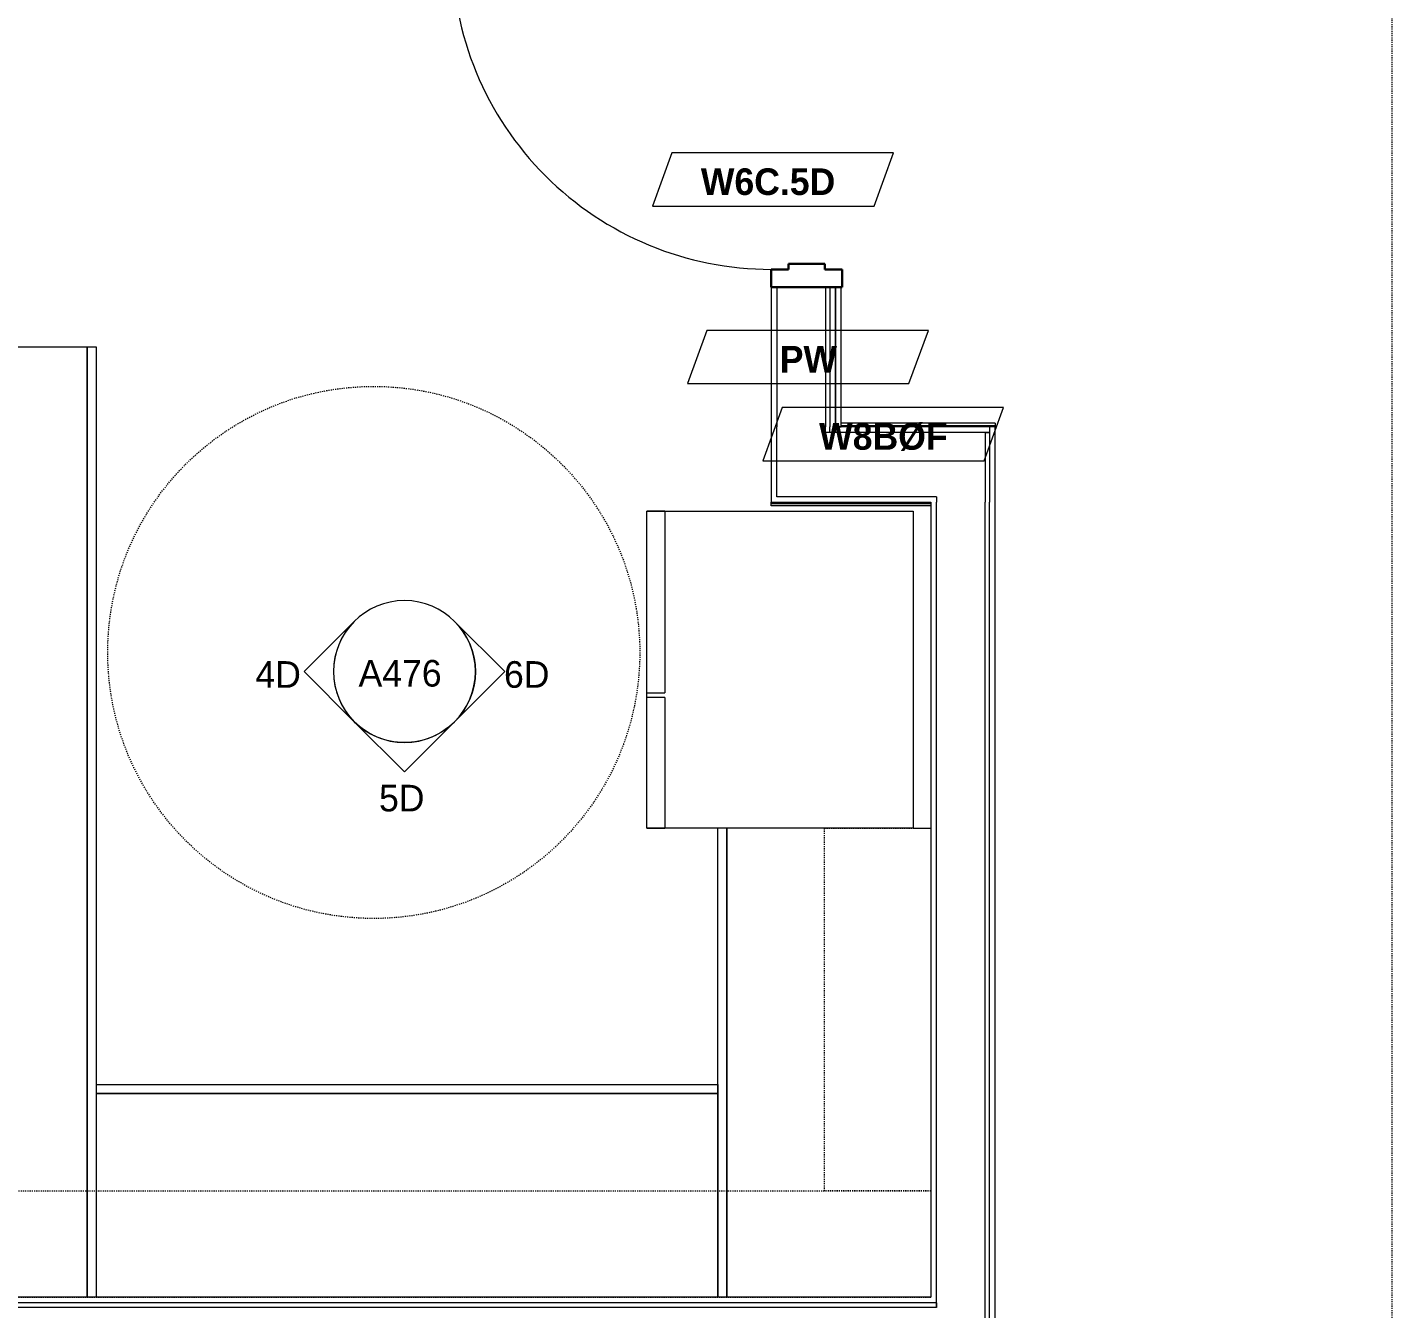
# Model space of a CAD drawing. Header units: inches. Extents: x -4010 to -1814, y 9846 to 12241.
# Drawn here: x -3589.2 to -3435.3, y 10553.3 to 10697.8 of the extents above; entities that cross this region are included whole.
import ezdxf

# ---------------------------------------------------------------- set-up
doc = ezdxf.new("R2010")
doc.units = ezdxf.units.IN
doc.header["$MEASUREMENT"] = 0
doc.linetypes.add('Dash', pattern=[0.25, 0.125, -0.125])
doc.linetypes.add('Dash_2_', pattern=[0.25, 0.125, -0.125])
for name, color, linetype, lineweight in [('0-1', 7, 'Continuous', 5), ('0-3', 8, 'Continuous', 9), ('A-DOOR-1', 7, 'Continuous', 9), ('A-DOOR-2', 10, 'Continuous', 30), ('A-DOOR-FRAM-2', 10, 'Continuous', 30), ('A-GENM', 5, 'Continuous', 9), ('A-GENM-HDLN', 13, 'Dash', 9), ('A-WALL-2', 250, 'Continuous', 18), ('A-WALL-IDEN', 211, 'Continuous', 9), ('G-ANNO-SYMB-3', 111, 'Continuous', 9), ('G-ANNO-SYMB-4', 111, 'Dash_2_', 9), ('I-WALL-3', 7, 'Continuous', 9), ('Q-CASE', 31, 'Continuous', 9), ('Q-CASE-HDLN', 31, 'Dash', 9), ('Q-SPCQ', 91, 'Continuous', 9)]:
    doc.layers.add(name, color=color, linetype=linetype, lineweight=lineweight)
doc.styles.add('Century Gothic', font='ufonts.com_century-gothic.ttf', dxfattribs={"height": 3})
doc.styles.add('Century Gothic_B_1', font='GOTHICB.TTF', dxfattribs={"height": 3})

# ---------------------------------------------------------------- blocks, each defined once
blk = doc.blocks.new('Basic Wall _ INT - W8BØF - _5_8 GYP - 2X8 WOOD_BATT_ - 5_8 GYP_ - ___-2320045-UNIT PLANS - 2ND _ 3RD FLOOR')
at = {"layer": 'I-WALL-3'}
for p, q in [((-3505.3, 10644.23), (-3505.3, 10644.28)), ((-3505.3, 10644.15), (-3505.3, 10644.23)), ((-3505.3, 10644.15), (-3487.3, 10644.15)), ((-3505.3, 10643.86), (-3505.3, 10644.15)), ((-3487.3, 10643.86), (-3505.3, 10643.86))]:
    blk.add_line(p, q, dxfattribs=at)
blk = doc.blocks.new('Basic Wall _ INT - W8BØF - _5_8 GYP - 2X8 WOOD_BATT_ - 5_8 GYP_ - ___-2320044-UNIT PLANS - 2ND _ 3RD FLOOR')
at = {"layer": 'I-WALL-3'}
for p, q in [((-3480.05, 10653.19), (-3497.42, 10653.19)), ((-3480.05, 10653.19), (-3480.05, 10652.9)), ((-3480.05, 10652.9), (-3497.42, 10652.9)), ((-3480.05, 10652.9), (-3480.05, 10652.82)), ((-3480.05, 10652.82), (-3480.05, 10652.78))]:
    blk.add_line(p, q, dxfattribs=at)
blk = doc.blocks.new('HOLLOW METAL - UNIT DOOR-2191978-UNIT PLANS - 2ND _ 3RD FLOOR')
at = {"layer": 'A-DOOR-1'}
blk.add_arc((18, 3.875), 36, 90, 180, dxfattribs=at)
at = {"layer": 'A-DOOR-2'}
for p, q in [((18, 39.875), (16.25, 39.875)), ((16.25, 39.875), (16.25, 3.875)), ((18, 3.875), (18, 39.875)), ((16.25, 3.875), (18, 3.875))]:
    blk.add_line(p, q, dxfattribs=at)
at = {"layer": 'A-DOOR-FRAM-2'}
for p, q in [((-18, 3.875), (-20, 3.875)), ((-20, 3.875), (-20, -4.125)), ((-18, 1.9375), (-18, 3.875)), ((18, 3.875), (18, 1.9375)), ((20, 3.875), (18, 3.875)), ((20, -4.125), (20, 3.875)), ((-17.375, 1.9375), (-18, 1.9375)), ((-17.375, -2.1875), (-17.375, 1.9375)), ((18, 1.9375), (17.375, 1.9375)), ((17.375, 1.9375), (17.375, -2.1875)), ((-18, -4.125), (-18, -2.1875)), ((-18, -2.1875), (-17.375, -2.1875)), ((17.375, -2.1875), (18, -2.1875)), ((18, -2.1875), (18, -4.125)), ((-20, -4.125), (-18, -4.125)), ((18, -4.125), (20, -4.125))]:
    blk.add_line(p, q, dxfattribs=at)
blk = doc.blocks.new('CTR - 1st Phase - Common Walls_rvt-1-UNIT PLANS - 2ND _ 3RD FLOOR')
at = {"layer": 'A-WALL-2'}
for p, q in [((-3504.67, 10668.53), (-3504.67, 10652.78)), ((-3499.17, 10668.53), (-3499.17, 10652.78)), ((-3498.67, 10668.53), (-3498.67, 10652.78)), ((-3504.67, 10652.15), (-3504.67, 10652.78)), ((-3504.67, 10644.9), (-3504.67, 10652.15)), ((-3499.17, 10652.15), (-3499.17, 10652.78)), ((-3498.67, 10652.15), (-3499.17, 10652.15)), ((-3498.67, 10652.15), (-3499.17, 10652.15)), ((-3498.67, 10652.15), (-3498.67, 10652.78)), ((-3498.05, 10652.15), (-3498.67, 10652.15)), ((-3498.05, 10652.15), (-3498.67, 10652.15)), ((-3498.05, 10652.15), (-3498.05, 10652.78)), ((-3481.17, 10652.15), (-3498.05, 10652.15)), ((-3481.17, 10652.15), (-3480.67, 10652.15)), ((-3481.17, 10652.15), (-3481.17, 10644.9)), ((-3480.67, 10652.15), (-3481.17, 10652.15)), ((-3480.67, 10652.78), (-3480.67, 10652.15)), ((-3480.67, 10652.15), (-3480.67, 10644.28)), ((-3486.67, 10644.9), (-3504.67, 10644.9)), ((-3486.67, 10644.9), (-3486.67, 10644.28)), ((-3486.67, 10554), (-3486.67, 10644.28)), ((-3481.17, 10644.9), (-3481.17, 10644.28)), ((-3481.17, 10418.56), (-3481.17, 10644.28)), ((-3480.67, 10418.56), (-3480.67, 10644.28)), ((-3487.3, 10554), (-3745.41, 10554)), ((-3487.3, 10553.5), (-3745.41, 10553.5)), ((-3486.67, 10554), (-3487.3, 10554)), ((-3486.67, 10553.5), (-3487.3, 10553.5)), ((-3486.67, 10554), (-3486.67, 10553.5)), ((-3486.67, 10553.5), (-3486.67, 10554))]:
    blk.add_line(p, q, dxfattribs=at)
at = {"layer": 'I-WALL-3'}
for p, q in [((-3505.3, 10668.53), (-3505.3, 10652.78)), ((-3498.05, 10652.78), (-3498.05, 10668.53)), ((-3498.05, 10668.53), (-3498.05, 10652.78)), ((-3497.42, 10652.78), (-3497.42, 10668.53)), ((-3505.3, 10652.78), (-3505.3, 10644.9)), ((-3480.67, 10652.78), (-3498.05, 10652.78)), ((-3498.05, 10652.78), (-3497.42, 10652.78)), ((-3480.05, 10652.78), (-3480.67, 10652.78)), ((-3480.05, 10644.28), (-3480.05, 10652.78)), ((-3505.3, 10644.9), (-3505.3, 10644.28)), ((-3505.3, 10644.28), (-3487.3, 10644.28)), ((-3487.3, 10644.28), (-3487.3, 10554.63)), ((-3480.05, 10418.56), (-3480.05, 10644.28)), ((-3487.3, 10554.63), (-3745.41, 10554.63))]:
    blk.add_line(p, q, dxfattribs=at)
at = {"layer": '0-3', "rotation": 89.99999999999123}
blk.add_blockref('HOLLOW METAL - UNIT DOOR-2191978-UNIT PLANS - 2ND _ 3RD FLOOR', (-3501.42, 10688.53), dxfattribs=at)
at = {"layer": '0-3'}
for name in ['Basic Wall _ INT - W8BØF - _5_8 GYP - 2X8 WOOD_BATT_ - 5_8 GYP_ - ___-2320044-UNIT PLANS - 2ND _ 3RD FLOOR', 'Basic Wall _ INT - W8BØF - _5_8 GYP - 2X8 WOOD_BATT_ - 5_8 GYP_ - ___-2320045-UNIT PLANS - 2ND _ 3RD FLOOR']:
    blk.add_blockref(name, (0, 0), dxfattribs=at)
blk = doc.blocks.new('OD_CW_Upper Cabinet - OD_CW_Upper Cabinet-3856829-UNIT PLANS - 2ND _ 3RD FLOOR')
at = {"layer": 'Q-CASE-HDLN'}
for p, q in [((0.74, -24), (0.74, -12)), ((0.74, -12), (115.86, -12)), ((115.86, -12), (115.86, -24)), ((115.86, -24), (0.74, -24))]:
    blk.add_line(p, q, dxfattribs=at)
blk = doc.blocks.new('OD_CW_Base Cabinet - OD_CW_Base Cabinet-V55-UNIT PLANS - 2ND _ 3RD FLOOR')
at = {"layer": 'Q-CASE'}
for p, q in [((0.74, 0), (70.86, 0)), ((0.74, 0), (70.86, 0)), ((70.86, -1), (0.74, -1)), ((0.74, -1), (70.86, -1)), ((70.86, 0), (70.86, -24)), ((70.86, 0), (70.86, -1)), ((70.86, -1), (70.86, -24))]:
    blk.add_line(p, q, dxfattribs=at)
blk = doc.blocks.new('OD_CW_Base Cabinet - OD_CW_Base Cabinet-V56-UNIT PLANS - 2ND _ 3RD FLOOR')
at = {"layer": 'Q-CASE'}
for p, q in [((0.74, -24), (0.74, 0)), ((0.74, 0), (107.93, 0)), ((0.74, -1), (0.74, 0)), ((0.74, 0), (107.93, 0)), ((107.93, -1), (0.74, -1)), ((0.74, -24), (0.74, -1)), ((0.74, -1), (107.93, -1)), ((107.93, -24), (0.74, -24)), ((107.93, -24), (0.74, -24))]:
    blk.add_line(p, q, dxfattribs=at)
blk = doc.blocks.new('ADA Clearances - 5ft Circle-3255450-UNIT PLANS - 2ND _ 3RD FLOOR')
at = {"layer": 'A-GENM-HDLN'}
blk.add_circle((0, 0), 30, dxfattribs=at)
blk = doc.blocks.new('OD_CW_Upper Cabinet - OD_CW_Upper Cabinet-3876543-UNIT PLANS - 2ND _ 3RD FLOOR')
at = {"layer": 'Q-CASE-HDLN'}
for p, q in [((0.74, -24), (0.74, -12)), ((0.74, -12), (41.64, -12)), ((41.64, -12), (41.64, -24)), ((41.64, -24), (0.74, -24))]:
    blk.add_line(p, q, dxfattribs=at)
blk = doc.blocks.new('OD_CW_Base Cabinet - OD_CW_Base Cabinet-V95-UNIT PLANS - 2ND _ 3RD FLOOR')
at = {"layer": 'Q-CASE'}
for p, q in [((0.74, 0), (53.64, 0)), ((0.74, 0), (53.64, 0)), ((53.64, -1), (0.74, -1)), ((0.74, -1), (53.64, -1)), ((53.64, -22), (53.64, -24)), ((53.64, -22), (53.64, -24))]:
    blk.add_line(p, q, dxfattribs=at)
blk = doc.blocks.new('Refrigerator_-_Side-by-Side_6047 - 36_ X 30_-1372843-UNIT PLANS - 2ND _ 3RD FLOOR')
at = {"layer": 'Q-SPCQ'}
for p, q in [((-17.88, 15.58), (17.87, 15.58)), ((-17.88, -14.42), (-17.88, 15.58)), ((-17.88, 15.58), (-3.13, 15.58)), ((-17.88, 15.58), (-17.88, 13.58)), ((-3.13, 13.58), (-3.13, 15.58)), ((-2.63, 15.58), (17.87, 15.58)), ((-2.63, 15.58), (-2.63, 13.58)), ((17.87, 15.58), (17.87, -14.42)), ((17.87, 13.58), (17.87, 15.58)), ((-3.13, 13.58), (-17.88, 13.58)), ((17.87, 13.58), (-2.63, 13.58)), ((17.87, -14.42), (-17.88, -14.42))]:
    blk.add_line(p, q, dxfattribs=at)
blk = doc.blocks.new('Elevation - Filled Arrow-152140-UNIT PLANS - 2ND _ 3RD FLOOR')
at = {"layer": 'G-ANNO-SYMB-3'}
for start, end in [(360, 180), (180, 360)]:
    blk.add_arc((0, 0), 0.25, start, end, dxfattribs=at)
blk = doc.blocks.new('Elevation - Filled Arrow-151867-UNIT PLANS - 2ND _ 3RD FLOOR')
at = {"layer": 'G-ANNO-SYMB-3'}
for p, q in [((0, 0.3536), (-0.1768, 0.1768)), ((0.1768, 0.1768), (0, 0.3536))]:
    blk.add_line(p, q, dxfattribs=at)
blk.add_arc((0, 0), 0.25, 45, 135, dxfattribs=at)
blk = doc.blocks.new('Wall Tag - Arch Wall-3956453-UNIT PLANS - 2ND _ 3RD FLOOR')
at = {"layer": 'A-WALL-IDEN'}
for p, q in [((-0.3561, 0.0937), (-0.4244, -0.0937)), ((0.4244, 0.0937), (-0.3561, 0.0937)), ((0.3561, -0.0937), (0.4244, 0.0937)), ((-0.4244, -0.0937), (0.3561, -0.0937))]:
    blk.add_line(p, q, dxfattribs=at)

msp = doc.modelspace()

# ---------------------------------------------------------------- linework, layer by layer
at = {"layer": 'G-ANNO-SYMB-4'}
msp.add_line((-3435.32374, 10841.1894), (-3435.32374, 10547.1894), dxfattribs=at)

# ---------------------------------------------------------------- block references
at = {"layer": '0-1'}
msp.add_blockref('CTR - 1st Phase - Common Walls_rvt-1-UNIT PLANS - 2ND _ 3RD FLOOR', (0, 0), dxfattribs=at)
at = {"layer": 'A-GENM', "rotation": 270.0000000001967}
msp.add_blockref('ADA Clearances - 5ft Circle-3255450-UNIT PLANS - 2ND _ 3RD FLOOR', (-3550.11124, 10627.3394), dxfattribs=at)
at = {"layer": 'A-WALL-IDEN', "xscale": 31.99999999999999, "yscale": 31.99999999999999, "zscale": 31.99999999999999}
for p in [(-3505.09175, 10680.67065), (-3501.15425, 10660.6519), (-3492.67374, 10651.94491)]:
    msp.add_blockref('Wall Tag - Arch Wall-3956453-UNIT PLANS - 2ND _ 3RD FLOOR', p, dxfattribs=at)
at = {"layer": 'G-ANNO-SYMB-3', "xscale": 31.99999999999999, "yscale": 31.99999999999999, "zscale": 31.99999999999999}
msp.add_blockref('Elevation - Filled Arrow-152140-UNIT PLANS - 2ND _ 3RD FLOOR', (-3546.65117, 10625.18397), dxfattribs=at)
at = {"layer": 'G-ANNO-SYMB-3', "xscale": 31.99999999999999, "yscale": 31.99999999999999, "zscale": 31.99999999999999, "rotation": 89.9999999999983}
msp.add_blockref('Elevation - Filled Arrow-151867-UNIT PLANS - 2ND _ 3RD FLOOR', (-3546.65117, 10625.18397), dxfattribs=at)
at = {"layer": 'G-ANNO-SYMB-3', "extrusion": (0, 0, -1), "xscale": 31.99999999999999, "yscale": 31.99999999999999, "zscale": 31.99999999999999}
for rotation in [90.0000000000015, 180]:
    msp.add_blockref('Elevation - Filled Arrow-151867-UNIT PLANS - 2ND _ 3RD FLOOR', (3546.65117, 10625.18397), dxfattribs=dict(at, rotation=rotation))
at = {"layer": 'Q-CASE'}
for name, p, rotation in [('OD_CW_Base Cabinet - OD_CW_Base Cabinet-V56-UNIT PLANS - 2ND _ 3RD FLOOR', (-3581.42374, 10662.5521), 269.9999999999985), ('OD_CW_Base Cabinet - OD_CW_Base Cabinet-V95-UNIT PLANS - 2ND _ 3RD FLOOR', (-3511.29874, 10553.88919), 90.00000000000125), ('OD_CW_Upper Cabinet - OD_CW_Upper Cabinet-3876543-UNIT PLANS - 2ND _ 3RD FLOOR', (-3511.29874, 10565.88919), 90.00000000000391)]:
    msp.add_blockref(name, p, dxfattribs=dict(at, rotation=rotation))
for name, p in [('OD_CW_Base Cabinet - OD_CW_Base Cabinet-V55-UNIT PLANS - 2ND _ 3RD FLOOR', (-3582.16144, 10578.6269)), ('OD_CW_Upper Cabinet - OD_CW_Upper Cabinet-3856829-UNIT PLANS - 2ND _ 3RD FLOOR', (-3603.16144, 10578.6269))]:
    msp.add_blockref(name, p, dxfattribs=at)
at = {"layer": 'Q-SPCQ', "rotation": 90.00000000000263}
msp.add_blockref('Refrigerator_-_Side-by-Side_6047 - 36_ X 30_-1372843-UNIT PLANS - 2ND _ 3RD FLOOR', (-3503.72094, 10625.4019), dxfattribs=at)

# ---------------------------------------------------------------- texts
at = {"layer": 'A-WALL-IDEN', "char_height": 3, "attachment_point": 1, "style": 'Century Gothic_B_1'}
for s, insert, width in [('W6C.5D', (-3513.22736, 10681.91818), 19.594), ('PW', (-3504.33238, 10661.89943), 7.575), ('W8BØF', (-3499.88966, 10653.19245), 17.372)]:
    msp.add_mtext(s, dxfattribs=dict(at, insert=insert, width=width))
at = {"layer": 'G-ANNO-SYMB-3', "char_height": 3, "attachment_point": 1, "style": 'Century Gothic'}
for s, insert, width in [('4D', (-3563.45773, 10626.35598), 6.666), ('A476', (-3551.82711, 10626.4904), 12.221), ('6D', (-3535.42571, 10626.35598), 6.666), ('5D', (-3549.51905, 10612.41731), 6.666)]:
    msp.add_mtext(s, dxfattribs=dict(at, insert=insert, width=width))

doc.saveas('drawing.dxf')
